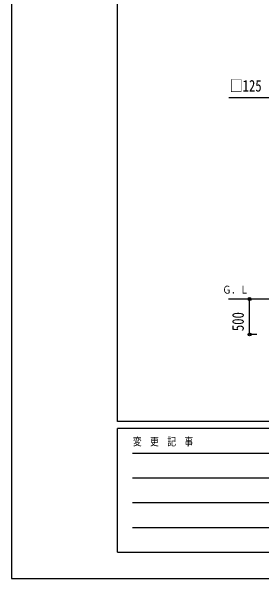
# Model space of a CAD drawing. Units: millimetres, scale not verified. Extents: x -21025 to 21025, y -14850 to 14850.
# Drawn here: x -21025 to -17487, y -14850 to -6825 of the extents above; entities that cross this region are included whole.
import ezdxf
from ezdxf.enums import TextEntityAlignment as Align

# ---------------------------------------------------------------- set-up
doc = ezdxf.new("R2010")
doc.units = ezdxf.units.MM
doc.header["$LTSCALE"] = 60
for name, color, linetype in [('0-6_YKK_A1', 4, 'Continuous'), ('0-7_YKK_D', 6, 'Continuous'), ('0-8_YKK_ZWAK', 7, 'Continuous')]:
    doc.layers.add(name, color=color, linetype=linetype)
doc.styles.add('ＭＳ ゴシック', font='')
doc.styles.get('ＭＳ ゴシック').set_extended_font_data('MS Gothic')

msp = doc.modelspace()

# ---------------------------------------------------------------- linework, layer by layer
at = {"layer": '0-6_YKK_A1'}
msp.add_line((-17187.4, -10895), (-17957.4, -10895), dxfattribs=at)
at = {"layer": '0-7_YKK_D'}
for p, q in [((-17554.9, -10895), (-17658.4, -10895)), ((-17657.4, -11395), (-17657.4, -10895)), ((-17554.9, -11395), (-17658.4, -11395))]:
    msp.add_line(p, q, dxfattribs=at)
msp.add_lwpolyline([(-17062.4, -8050), (-17187.4, -8050), (-17952.4, -8050)], dxfattribs=at)
for centre in [(-17657.4, -10895), (-17657.4, -11395)]:
    msp.add_circle(centre, 21.25, dxfattribs=at)
at = {"layer": '0-8_YKK_ZWAK'}
for p, q in [((-19524.9, -12625), (-19524.9, 13875)), ((19475.1, -12625), (-19524.9, -12625)), ((-6524.9, -12725), (-19524.9, -12725)), ((-19524.9, -14475), (-19524.9, -12725)), ((-19312.4, -13075), (-6774.9, -13075)), ((-19312.4, -13425), (-6774.9, -13425)), ((-19312.4, -13775), (-6774.9, -13775)), ((-19312.4, -14125), (-6774.9, -14125)), ((-19524.9, -14475), (-6524.9, -14475))]:
    msp.add_line(p, q, dxfattribs=at)
msp.add_lwpolyline([(-21025, -14850), (21025, -14850), (21025, 14850), (-21025, 14850)], close=True, dxfattribs=at)

# ---------------------------------------------------------------- texts
at = {"layer": '0-6_YKK_A1', "style": 'ＭＳ ゴシック', "width": 0.8}
msp.add_text('Ｇ．Ｌ', height=110, dxfattribs=at).set_placement((-18040.16, -10852.16), align=Align.BOTTOM_LEFT)
at = {"layer": '0-7_YKK_D', "style": 'ＭＳ ゴシック', "width": 0.8}
msp.add_text('□125', height=165, dxfattribs=at).set_placement((-17936.4, -8010), align=Align.BOTTOM_LEFT)
msp.add_text('500', height=165, rotation=90, dxfattribs=at).set_placement((-17689.4, -11349), align=Align.BOTTOM_LEFT)
at = {"layer": '0-8_YKK_ZWAK', "style": 'ＭＳ ゴシック', "width": 0.8}
msp.add_text('変  更  記  事', height=110, dxfattribs=at).set_placement((-19306.55, -13000), align=Align.BOTTOM_LEFT)

doc.saveas('drawing.dxf')
